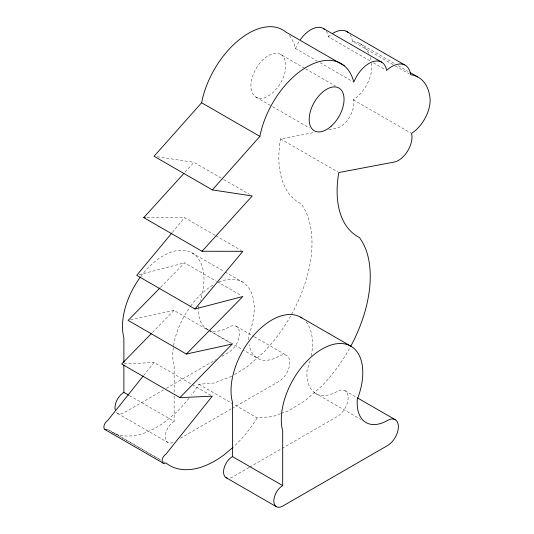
<?xml version="1.0" encoding="UTF-8"?>
<svg xmlns="http://www.w3.org/2000/svg" width="534" height="534" viewBox="0 0 534 534"><rect width="100%" height="100%" fill="white"/><g stroke="black" fill="none" stroke-linecap="round" stroke-linejoin="round"><path stroke-width="0.4" stroke-dasharray="2.67 2" d="M143.693 375.429L153.999 362.526L191.659 384.266M172.355 232.403L184.584 217.665L215.135 235.3M185.038 172.162L193.962 162.329L223.099 179.15M152.464 332.428L173.977 310.401L208.08 330.092M160.621 287.272L184.584 262.861L216.557 281.325M231.783 376.283L214.121 382.998L198.895 384.26A90.246 52.105 -60 0 1 191.539 395.013M234.546 374.581L246.962 366.938L263.002 352.901A107.221 61.904 -60 0 0 301.116 203.834A99.124 57.231 -60 0 1 280.524 138.907L315.087 132.365M163.604 389.9L123.875 412.842A12.556 7.249 -60 0 1 116.185 412.155M166.348 388.318L216.357 359.449M221.837 356.285L228.686 352.333A15.406 8.898 -60 0 0 239.579 333.463A15.406 8.898 -60 0 0 228.686 327.168A42.88 24.758 -60 0 1 209.869 330.479M180.358 438.287L231.382 408.824M232.07 408.43L278.955 381.356A15.406 8.898 -60 0 0 289.855 362.486A15.406 8.898 -60 0 0 278.955 356.198A42.88 24.758 -60 0 1 259.491 359.269L243.177 349.977M248.964 467.53L232.417 477.082A12.556 7.249 -60 0 1 230.114 478.064M249.652 467.13L281.371 448.82M282.059 448.42L337.221 416.573A15.406 8.898 -60 0 0 348.115 397.703A15.406 8.898 -60 0 0 337.221 391.415A42.88 24.758 -60 0 1 314.713 392.857L312.11 390.521A42.88 24.758 -60 0 1 307.063 370.236A57.625 33.268 -60 0 0 310.634 358.781M280.53 413.703L272.387 416.633L257.161 417.895L233.425 404.191M281.271 413.436L288.667 410.766L305.228 400.573L321.268 386.543A107.221 61.904 -60 0 0 350.424 346.866M139.127 274.73L184.584 262.861M130.516 319.873L173.977 310.401M328.75 129.782L335.986 128.407A19.024 10.98 -60 0 0 349.463 117.246A19.024 10.98 -60 0 0 353.281 99.745A27.468 15.86 -60 0 0 371.651 63.419M124.075 363.874L153.999 362.526M146.97 217.625L184.584 217.665M157.21 156.742L193.962 162.329M359.482 43.307L394.86 63.733M398.324 65.735L408.036 71.342M350.084 34.543A26.84 15.499 -60 0 1 352.367 41.125L394.679 65.549M395.374 65.949L409.244 73.959M326.207 31.172A25.138 14.511 -60 0 1 328.31 36.799L370.623 61.23M373.399 62.832L385.188 69.64M289.421 35.618A68.439 39.516 -60 0 1 295.522 48.534L317.376 61.15M320.02 62.678L352.467 81.408M280.677 54.415A24.651 14.231 -60 0 1 272.861 92.602A24.651 14.231 -60 0 1 251.507 80.274A24.651 14.231 -60 0 1 280.677 54.415L304.954 68.432M305.642 68.833L335.472 86.054M353.281 99.745L410.853 132.986M256.02 97.115L270.591 105.525M272.667 106.727L309.433 127.953M280.524 138.907L338.069 172.128M223.806 179.558L249.385 194.329M215.849 235.714L241.428 250.479M192.046 252.936L224.367 271.592M225.081 272.006L242.323 281.959M217.271 281.738L241.428 295.682M236.388 326.407L253.623 336.36M254.344 336.774L286.658 355.43M344.924 390.654L356.098 397.102M206.171 328.61L209.662 330.626M210.363 331.033L242.483 349.576M208.794 330.499L230.822 343.215M314.713 392.857L360.797 419.464M198.895 384.26L232.704 403.777M192.367 384.68L210.843 395.347M129.462 395.56L174.151 421.359A12.556 7.249 -60 0 0 165.273 436.739A12.556 7.249 -60 0 0 174.151 441.865M117.6 413.463L167.87 442.486M111.793 431.679L107.628 429.276A90.246 52.105 -60 0 0 165.734 421.246L174.785 413.71A90.246 52.105 -60 0 0 189.083 398.204M112.487 432.079L161.041 460.114M114.089 433.221L160.567 460.054M163.337 461.656L164.726 462.457M174.151 392.136L174.151 366.765A57.625 33.268 -60 0 1 190.144 306.803M174.151 396.228L174.151 421.359M306.055 321.862A57.625 33.268 -60 0 1 311.295 355.704M257.161 417.895A90.246 52.105 -60 0 1 233.051 447.345M218.827 282.146A57.625 33.268 -60 0 1 248.797 335.012A42.88 24.758 -60 0 0 248.657 339.971M190.631 306.129A57.625 33.268 -60 0 1 213.507 284.809M140.856 276.438A57.625 33.268 -60 0 1 189.657 251.768A57.625 33.268 -60 0 1 200.41 300.642M256.447 357.64A42.88 24.758 -60 0 1 249.104 344.564M207.953 329.678A42.88 24.758 -60 0 1 198.361 309.333M198.381 308.505A42.88 24.758 -60 0 1 198.521 305.989M352.367 41.125A57.819 33.382 -60 0 1 368.8 53.453M370.336 57.438A57.819 33.382 -60 0 1 371.103 60.342M328.31 36.799A26.84 15.499 -60 0 1 330.973 34.617M295.522 48.534A25.138 14.511 -60 0 1 299.16 41.438"/><path stroke-width="0.8" d="M143.179 376.076L107.628 420.598A5.313 3.07 -60 0 0 103.903 426.519A5.313 3.07 -60 0 0 106.66 429.69M171.821 233.044L136.737 275.35L195.003 308.992L242.85 296.503L186.366 354.035L128.1 320.393L160.053 287.853M195.003 308.992L242.85 251.3L202.032 251.26L143.766 217.625L183.923 173.39M344.263 65.769L285.997 32.133A68.439 39.516 -60 0 0 237.957 40.771A68.439 39.516 -60 0 0 201.612 102.755L154.079 156.268L212.345 189.904L252.228 195.965L202.032 251.26M212.345 189.904L259.878 136.39A68.439 39.516 -60 0 1 306.83 66.924A68.439 39.516 -60 0 1 353.788 82.176A25.138 14.511 -60 0 1 372.358 61.831A25.138 14.511 -60 0 1 386.576 70.441A26.84 15.499 -60 0 1 410.633 74.76A57.819 33.382 -60 0 1 429.917 97.061A27.468 15.86 -60 0 1 411.547 133.387A19.024 10.98 -60 0 1 407.729 150.888A19.024 10.98 -60 0 1 394.252 162.049L338.79 172.542A99.124 57.231 -60 0 0 359.382 237.47A107.221 61.904 -60 0 1 350.818 346.132M151.296 333.623L121.645 363.988L179.911 397.623L212.265 396.168L165.894 454.234A5.313 3.07 -60 0 0 162.136 460.749A5.313 3.07 -60 0 0 165.894 462.918A90.246 52.105 -60 0 0 224 454.888L232.417 447.872M179.911 397.623L232.243 344.036L186.366 354.035M143.766 217.625L145.368 217.625M346.112 31.166L404.378 64.801M410.119 72.544L417.748 76.949M323.497 28.589L381.763 62.231M201.612 102.755L259.878 136.39M300.589 317.176L350.858 346.199M357.493 397.91L395.2 419.677M123.875 365.036L123.875 392.336L128.761 395.16M301.917 318.017A57.625 33.268 -60 0 0 252.242 337.067A57.625 33.268 -60 0 0 232.417 401.982L232.417 456.577L282.686 485.606A12.556 7.249 -60 0 0 273.808 500.985A12.556 7.249 -60 0 0 282.686 506.112L387.497 445.603A15.406 8.898 -60 0 0 398.391 426.733A15.406 8.898 -60 0 0 387.497 420.438A42.88 24.758 -60 0 1 357.333 399.258A57.625 33.268 -60 0 0 327.362 346.386A57.625 33.268 -60 0 0 282.686 431.005L282.686 485.606M226.136 477.71L276.412 506.733M104.971 429.543L163.237 463.178M123.875 362.626L123.875 337.735A57.625 33.268 -60 0 1 140.362 277.106M227.324 478.17A12.556 7.249 -60 0 1 223.946 468.638A12.556 7.249 -60 0 1 232.417 456.577M115.297 410.192A12.556 7.249 -60 0 1 123.875 392.336M332.322 33.682A26.84 15.499 -60 0 1 348.014 32.307M300.375 39.629A25.138 14.511 -60 0 1 324.692 29.463M331.127 126.244A24.651 14.231 -60 0 0 338.936 88.057A24.651 14.231 -60 0 0 309.773 113.916A24.651 14.231 -60 0 0 331.127 126.244"/></g></svg>
